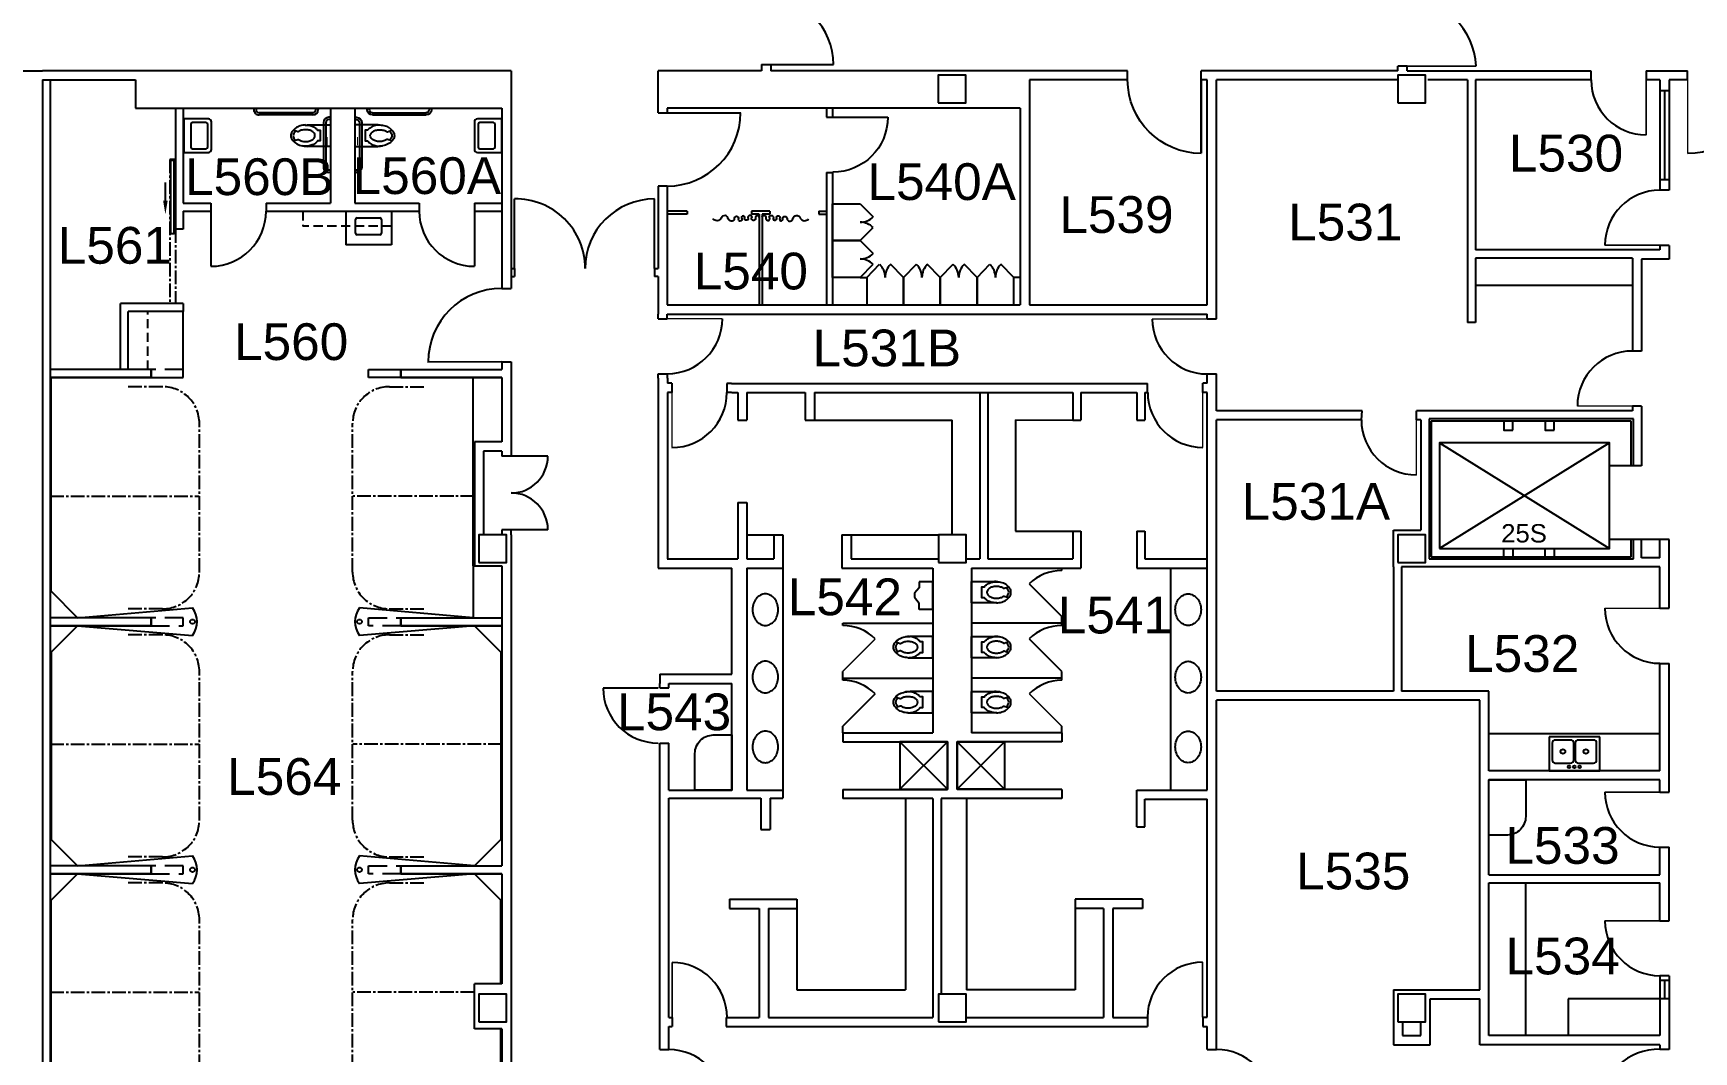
# Model space of a CAD drawing. Header units: inches. Extents: x -3235 to 3296, y 72 to 2924.
# Drawn here: x 1180 to 2265, y 1033 to 1698 of the extents above; entities that cross this region are included whole.
import ezdxf
from ezdxf.enums import TextEntityAlignment as Align

# ---------------------------------------------------------------- set-up
doc = ezdxf.new("R2010")
doc.units = ezdxf.units.IN
doc.header["$LTSCALE"] = 48
doc.header["$MEASUREMENT"] = 0
for name, pattern in [('CENTER8', [0.28125, 0.1875, -0.03125, 0.03125, -0.03125]), ('HIDDEN', [0.375, 0.25, -0.125]), ('HIDDEN2', [0.1875, 0.125, -0.0625])]:
    doc.linetypes.add(name, pattern=pattern)
doc.layers.get('0').update_dxf_attribs({"linetype": 'CONTINUOUS'})
for name, color, linetype in [('A-ANNO-ROOM', 4, 'CONTINUOUS'), ('A-ANNO-TEXT', 4, 'CONTINUOUS'), ('A-COLS', 5, 'CONTINUOUS'), ('A-DOOR', 2, 'CONTINUOUS'), ('A-FLOR-CASE', 3, 'CONTINUOUS'), ('A-FLOR-CASE-UPPR', 3, 'HIDDEN2'), ('A-FLOR-EVTR', 1, 'CONTINUOUS'), ('A-FLOR-PFIX', 2, 'CONTINUOUS'), ('A-GLAZ', 2, 'CONTINUOUS'), ('A-GLAZ-SILL', 1, 'CONTINUOUS'), ('A-WALL-FULL', 6, 'CONTINUOUS'), ('A-WALL-HDDN', 1, 'HIDDEN'), ('A-WALL-PRHT', 4, 'CONTINUOUS'), ('X-CLNG-TRAK', 5, 'CENTER8')]:
    doc.layers.add(name, color=color, linetype=linetype)
doc.styles.add('ARIAL', font='arial.ttf')

# ---------------------------------------------------------------- blocks, each defined once
blk = doc.blocks.new('LAVM1')
blk.add_lwpolyline([(12, -10.3, 0.118418), (15.1, -9.5, 0.104636), (17.9, -7.3, 0.089656), (19.7, -4, 0.081336), (20.4, 0, 0.081336), (19.7, 4.1, 0.089656), (17.9, 7.3, 0.104636), (15.1, 9.6, 0.118418), (12, 10.4, 0.118418), (8.9, 9.6, 0.104636), (6.1, 7.3, 0.089656), (4.3, 4.1, 0.081336), (3.6, 0, 0.081336), (4.3, -4, 0.089656), (6.1, -7.3, 0.104636), (8.9, -9.5, 0.118418)], format="xyb", close=True)
blk = doc.blocks.new('P2477016')
for p, q in [((-2.504894, -21.068753), (-2.504894, -21.068753)), ((-3.603083, -23.831759), (-3.603083, -23.831759))]:
    blk.add_line(p, q)
for points in [[(-6.93083, -16.399601, -0.022673), (-7, -14.875), (-7, 0), (-3.020761, 0), (0, 0), (3.020761, 0), (7, 0), (7, -14.875)], [(-6.937926, -16.211212, -0.074934), (-6.387938, -12.562014, -0.085426), (-4.920528, -9.670474, -0.066386), (-3.550098, -8.264603), (-3.550098, -6.711212), (3.449902, -6.711212), (3.449902, -8.264603, -0.066386), (4.820333, -9.670474, -0.085426), (6.287743, -12.562014, -0.111314), (6.709134, -17.991061)], [(3.991504, -23.722377, -0.562484), (3.158962, -23.529526), (2.424162, -21.300368, -0.238976), (2.492058, -20.853364, 0.08035), (3.421006, -18.976205, 0.074934), (3.837731, -16.211212, 0.074934), (3.421006, -13.446218, 0.085426), (2.414145, -11.462194, 0.066386), (1.597345, -10.624271, 0.330534), (-1.69754, -10.624271, 0.066386), (-2.51434, -11.462194, 0.085426), (-3.521201, -13.446218, 0.074934), (-3.937926, -16.211212, 0.074934), (-3.521201, -18.976205, 0.08035), (-2.592253, -20.853364, -0.238976), (-2.524357, -21.300368), (-3.250575, -23.503493, -0.549653), (-4.069149, -23.710095)], [(0, -25.75, 0.143932), (2.498761, -25.015482, 0.107177), (4.949747, -22.564786, 0.077997), (6.431696, -19.212481, 0.065232), (7, -14.875)], [(-4.023967, -23.748064, 0.06085), (-2.498761, -25.015482, 0.143932), (0, -25.75)], [(-2.976493, -22.67201, 0.063273), (-1.687041, -23.754089, 0.143932), (0, -24.25)], [(0, -24.25, 0.143932), (1.687041, -23.754089, 0.059203), (2.902316, -22.750942)]]:
    blk.add_lwpolyline(points, format="xyb")
for centre, radius, start, end in [((5.443363, -16.211212), 12.38129, 180, 197.141641), ((2.746106, -17.043143), 9.558648, 197.141641, 216.672481), ((1.035634, -18.316811), 7.426057, 216.672481, 226.574161)]:
    blk.add_arc(centre, radius, start, end)
blk = doc.blocks.new('URINAL1')
for p, q in [((0, 9), (9, 9)), ((0, 9), (0, -9)), ((9, 9), (9, 5)), ((12, 1), (9, 5)), ((12, -1.5), (12, 1)), ((0, -9), (9, -9)), ((9, -5), (12, -1.5)), ((9, -9), (9, -5))]:
    blk.add_line(p, q)
blk = doc.blocks.new('RECTANG')
for p, q in [((1, 1), (0, 1)), ((0, 1), (0, 0)), ((1, 0), (1, 1)), ((0, 0), (1, 0))]:
    blk.add_line(p, q)
blk = doc.blocks.new('SINKDBL1')
for p, q in [((5, 12.5), (5, 2.5)), ((18, 14.5), (7, 14.5)), ((20, 2.5), (20, 12.5)), ((7, 0.5), (18, 0.5)), ((5, -2.5), (5, -12.5)), ((18, -0.5), (7, -0.5)), ((20, -12.5), (20, -2.5)), ((7, -14.5), (18, -14.5))]:
    blk.add_line(p, q)
for centre, radius in [((2.5, 3.5), 0.791), ((2.5, 0), 0.791), ((12.5, 7.5), 1.5), ((2.5, -3.5), 0.791), ((12.5, -7.5), 1.5)]:
    blk.add_circle(centre, radius)
for centre, start, end in [((7, 12.5), 90, 180), ((18, 12.5), 0, 90), ((7, 2.5), 180, 270), ((18, 2.5), 270, 0), ((7, -2.5), 90, 180), ((18, -2.5), 0, 90), ((7, -12.5), 180, 270), ((18, -12.5), 270, 0)]:
    blk.add_arc(centre, 2, start, end)
at = {"xscale": 22, "yscale": 33, "zscale": 22}
blk.add_blockref('RECTANG', (0, -16.5), dxfattribs=at)
blk = doc.blocks.new('TOILTHC1')
at = {"layer": 'A-FLOR-PFIX'}
for p, q in [((6, 0), (6, -1)), ((7.5, 0), (7.5, -1)), ((40.5, 0), (40.5, -1)), ((42, 0), (42, -1)), ((0, -8), (1, -8)), ((0, -9.5), (1, -9.5)), ((9.5, -3), (38.5, -3)), ((9.5, -4.5), (38.5, -4.5)), ((3, -11.5), (3, -46.5)), ((4.5, -11.5), (4.5, -46.5)), ((15.5, -21.1), (15.5, -21.1)), ((14.4, -23.8), (14.4, -23.8)), ((0, -48.5), (1, -48.5)), ((0, -50), (1, -50))]:
    blk.add_line(p, q, dxfattribs=at)
for points in [[(11.1, -16.4, -0.022673), (11, -14.9), (11, 0), (15, 0), (18, 0), (21, 0), (25, 0), (25, -14.9)], [(11.1, -16.2, -0.074934), (11.6, -12.6, -0.085426), (13.1, -9.7, -0.066386), (14.4, -8.3), (14.4, -6.7), (21.4, -6.7), (21.4, -8.3, -0.066386), (22.8, -9.7, -0.085426), (24.3, -12.6, -0.111314), (24.7, -18)], [(22, -23.7, -0.562484), (21.2, -23.5), (20.4, -21.3, -0.238976), (20.5, -20.9, 0.08035), (21.4, -19, 0.074934), (21.8, -16.2, 0.074934), (21.4, -13.4, 0.085426), (20.4, -11.5, 0.066386), (19.6, -10.6, 0.330534), (16.3, -10.6, 0.066386), (15.5, -11.5, 0.085426), (14.5, -13.4, 0.074934), (14.1, -16.2, 0.074934), (14.5, -19, 0.08035), (15.4, -20.9, -0.238976), (15.5, -21.3), (14.7, -23.5, -0.549653), (13.9, -23.7)], [(18, -25.8, 0.143932), (20.5, -25, 0.107177), (22.9, -22.6, 0.077997), (24.4, -19.2, 0.065232), (25, -14.9)], [(14, -23.7, 0.06085), (15.5, -25, 0.143932), (18, -25.8)], [(15, -22.7, 0.063273), (16.3, -23.8, 0.143932), (18, -24.2)], [(18, -24.2, 0.143932), (19.7, -23.8, 0.059203), (20.9, -22.8)]]:
    blk.add_lwpolyline(points, format="xyb", dxfattribs=at)
at = {"layer": 'A-FLOR-PFIX', "const_width": 0.5}
blk.add_lwpolyline([(18.8, -1.7), (24.4, -1.7)], dxfattribs=at)
at = {"layer": 'A-FLOR-PFIX'}
for centre, radius, start, end in [((1, -11.5), 3.5, 0, 90), ((1, -11.5), 2, 360, 90), ((9.5, -1), 3.5, 180, 270), ((9.5, -1), 2, 180, 270), ((38.5, -1), 3.5, 270, 0), ((38.5, -1), 2, 270, 0), ((23.4, -16.2), 12.4, 180, 197.1416), ((20.7, -17), 9.56, 197.1416, 216.6725), ((19, -18.3), 7.43, 216.6725, 226.5742), ((1, -46.5), 3.5, 270, 0), ((1, -46.5), 2, 270, 360)]:
    blk.add_arc(centre, radius, start, end, dxfattribs=at)
blk = doc.blocks.new('W-LAV2')
for p, q in [((17, 11), (1, 11)), ((1, 11), (1, -11)), ((5.5, 7.5), (5.5, -7.5)), ((15.5, 8.5), (6.5, 8.5)), ((16.5, -7.5), (16.5, 7.5)), ((19, -9), (19, 9)), ((6.5, -8.5), (15.5, -8.5)), ((1, -11), (17, -11))]:
    blk.add_line(p, q)
for centre, radius, start, end in [((17, 9), 2, 0, 90), ((6.5, 7.5), 1, 90, 180), ((15.5, 7.5), 1, 0, 90), ((6.5, -7.5), 1, 180, 270), ((15.5, -7.5), 1, 270, 0), ((17, -9), 2, 270, 0)]:
    blk.add_arc(centre, radius, start, end)
blk = doc.blocks.new('DR')
at = {"layer": 'A-DOOR'}
blk.add_line((0, 0), (0, 36), dxfattribs=at)
blk.add_arc((0, 0.1), 35.9, 90, 180, dxfattribs=at)
blk = doc.blocks.new('DOOR-N')
at = {"const_width": 0.0278}
blk.add_lwpolyline([(1, 0), (1, 1)], dxfattribs=at)
blk.add_arc((1, 0), 1, 90, 180)

msp = doc.modelspace()

# ---------------------------------------------------------------- linework, layer by layer
at = {"layer": 'A-COLS'}
for points in [[(1771.4, 1652.5), (1789.4, 1652.5), (1789.4, 1670.5), (1771.4, 1670.5), (1771.4, 1652.5)], [(2071.5, 1652.5), (2089.5, 1652.5), (2089.5, 1670.5), (2071.5, 1670.5), (2071.5, 1652.5)], [(1471.5, 1352.5), (1489.5, 1352.5), (1489.5, 1370.5), (1471.5, 1370.5), (1471.5, 1352.5)], [(1771.5, 1352.5), (1789.5, 1352.5), (1789.5, 1370.5), (1771.5, 1370.5), (1771.5, 1352.5)], [(2071.5, 1352.5), (2089.5, 1352.5), (2089.5, 1370.5), (2071.5, 1370.5), (2071.5, 1352.5)], [(1471.5, 1052.5), (1489.5, 1052.5), (1489.5, 1070.5), (1471.5, 1070.5), (1471.5, 1052.5)], [(1771.5, 1052.5), (1789.5, 1052.5), (1789.5, 1070.5), (1771.5, 1070.5), (1771.5, 1052.5)], [(2071.5, 1052.5), (2089.5, 1052.5), (2089.5, 1070.5), (2071.5, 1070.5), (2071.5, 1052.5)]]:
    msp.add_lwpolyline(points, dxfattribs=at)
at = {"layer": 'A-DOOR'}
for p, q in [((1594.4, 1646.1), (1642.4, 1646.1)), ((1494.8, 1544.4), (1494.8, 1589.8)), ((1586.2, 1544.4), (1586.2, 1589.8)), ((1296.5, 1581.8), (1296.5, 1545.8)), ((1468.5, 1581.8), (1468.5, 1545.8)), ((1486.4, 1483.4), (1438, 1483.3)), ((1516.5, 1421.8), (1492.5, 1421.8)), ((1516.5, 1373.8), (1492.5, 1373.8)), ((1588.5, 1270.4), (1552.5, 1270.4))]:
    msp.add_line(p, q, dxfattribs=at)
at = {"layer": 'A-DOOR', "const_width": 1}
for points in [[(2077.5, 1676.5), (2122.5, 1676.5)], [(2233.5, 1667.5), (2233.5, 1631.5)], [(2260.6, 1667.5), (2260.6, 1619.5)], [(2242.5, 1559.6), (2206.5, 1559.6)], [(1594.4, 1511.6), (1630.4, 1511.6)], [(1947, 1511.4), (1911, 1511.4)], [(1597.5, 1463.5), (1597.5, 1427.5)], [(1944, 1463.5), (1944, 1427.5)], [(2224.5, 1454.6), (2188.5, 1454.6)], [(2083.5, 1445.5), (2083.5, 1409.5)], [(1852, 1317.2), (1830.8, 1338.4)], [(2242.5, 1322.5), (2206.5, 1322.5)], [(1709, 1281.3), (1730.2, 1302.5)], [(1852, 1281.3), (1830.8, 1302.5)], [(1709, 1245.5), (1730.2, 1266.7)], [(1852, 1245.5), (1830.8, 1266.7)], [(2242.5, 1202.5), (2206.5, 1202.5)], [(2242.5, 1118.5), (2206.5, 1118.5)], [(1597.6, 1055.4), (1597.6, 1091.4)], [(1943.9, 1055.5), (1943.9, 1091.5)]]:
    msp.add_lwpolyline(points, dxfattribs=at)
at = {"layer": 'A-DOOR'}
msp.add_lwpolyline([(1270.3, 1615.1), (1272.3, 1615.1), (1272.3, 1567.1), (1270.3, 1567.1)], close=True, dxfattribs=at)
msp.add_polyline3d([(1266.8, 1588.7, 0), (1266.8, 1600.5, 0)], dxfattribs=at)
for centre, radius, start, end in [((2074.9, 1673.9), 47.7, 3.1369, 86.8631), ((2233.5, 1667.5), 35.9, 180, 270), ((2260.6, 1667.5), 47.9, 270, 0), ((1594.4, 1646.1), 47.9, 270, 0), ((2242.5, 1559.6), 35.9, 90, 180), ((1495.5, 1544.4), 45.4, 0, 90.8995), ((1586.2, 1544.4), 45.4, 90, 180), ((1296.5, 1581.8), 36, 270, 360), ((1468.5, 1581.8), 36, 180, 270), ((1486.4, 1483.4), 48, 90.0471, 180.0471), ((1594.5, 1511.6), 35.9, 270, 0), ((1947, 1511.4), 35.9, 180, 270), ((2224.5, 1454.6), 35.9, 90, 180), ((1597.5, 1463.4), 35.9, 270, 0), ((1944, 1463.5), 35.9, 180, 270), ((2083.5, 1445.5), 35.9, 180, 270), ((1492.5, 1421.8), 24, 270, 0), ((1492.5, 1373.8), 24, 0, 90), ((1852, 1317.2), 30, 90, 135), ((2242.5, 1322.5), 35.9, 180, 270), ((1709, 1281.3), 30, 45, 90), ((1852, 1281.3), 30, 90, 135), ((1588.5, 1270.4), 35.9, 180, 270), ((1709, 1245.5), 30, 45, 90), ((1852, 1245.5), 30, 90, 135), ((2242.5, 1202.5), 35.9, 180, 270), ((2242.5, 1118.5), 35.9, 180, 270), ((1597.6, 1055.4), 35.9, 0, 90), ((1943.9, 1055.5), 35.9, 90, 180), ((1595.5, 998.5), 35.9, 0, 90), ((1953, 998.6), 35.9, 0, 90), ((2242, 995.3), 39.3, 89.2325, 175.0888)]:
    msp.add_arc(centre, radius, start, end, dxfattribs=at)
at = {"layer": 'A-DOOR', "extrusion": (0, 0, -1)}
msp.add_solid([(-1268.3, 1588.7), (-1266.8, 1579.7), (-1265.3, 1588.7)], dxfattribs=at)
at = {"layer": 'A-FLOR-CASE'}
for p, q in [((1720.4, 1586.6), (1728.9, 1578.1)), ((1384.5, 1581.8), (1384.5, 1559.8)), ((1390.9, 1567.4), (1390.9, 1576.4)), ((1391.9, 1577.4), (1406.9, 1577.4)), ((1407.9, 1576.4), (1407.9, 1567.4)), ((1414.5, 1581.8), (1414.5, 1559.8)), ((1406.9, 1566.4), (1391.9, 1566.4)), ((1720.4, 1562.6), (1728.9, 1571.1)), ((1720.4, 1562.6), (1728.9, 1554.1)), ((1414.5, 1559.8), (1384.5, 1559.8)), ((1720.4, 1538.6), (1728.9, 1547.1)), ((1724.7, 1538.6), (1733.1, 1547.1)), ((1748.7, 1538.6), (1740.2, 1547.1)), ((1748.7, 1538.6), (1757.1, 1547.1)), ((1772.7, 1538.6), (1764.2, 1547.1)), ((1772.7, 1538.6), (1781.1, 1547.1)), ((1796.7, 1538.6), (1788.2, 1547.1)), ((1796.7, 1538.6), (1805.1, 1547.1)), ((1820.7, 1538.6), (1812.2, 1547.1)), ((1720.4, 1538.6), (1724.7, 1538.6)), ((1824.9, 1538.6), (1820.7, 1538.6)), ((2224.5, 1533.2), (2122.1, 1533.2)), ((1278.5, 1473.1), (1278.5, 1516.4)), ((1192.2, 1333.6), (1192.2, 1473.1)), ((1257.5, 1473.1), (1278.5, 1473.1)), ((1467.8, 1431.1), (1467.8, 1473.1)), ((1684.5, 1445.4), (1780.5, 1445.4)), ((1780.5, 1370.5), (1780.5, 1445.4)), ((1821.8, 1445.5), (1821.8, 1372.8)), ((1821.8, 1445.5), (1859.2, 1445.4)), ((1467.8, 1350.3), (1467.8, 1431.1)), ((1646.5, 1370.5), (1664, 1370.5)), ((1714.5, 1370.5), (1771.5, 1370.5)), ((1821.8, 1372.8), (1859.2, 1372.8)), ((1467.8, 1350.3), (1467.8, 1316.4)), ((1670, 1348.8), (1670, 1203.8)), ((1923, 1348.8), (1923, 1203.8)), ((1209.5, 1316.4), (1192.2, 1333.6)), ((1209.5, 1316.4), (1284.5, 1322.8)), ((1467.8, 1316.4), (1393.5, 1322.8)), ((1209.5, 1311.1), (1192.2, 1293.9)), ((1209.5, 1311.1), (1284.5, 1304.8)), ((1468.5, 1311.1), (1393.5, 1304.8)), ((1468.5, 1311.1), (1485.8, 1293.9)), ((1192.2, 1293.9), (1192.2, 1171.6)), ((1485.8, 1293.9), (1485.8, 1171.6)), ((2242.5, 1240.5), (2130.9, 1240.5)), ((1749.9, 1198.3), (1749.9, 1073.4)), ((1789.9, 1198.4), (1789.9, 1073.5)), ((1209.5, 1154.4), (1192.2, 1171.6)), ((1468.5, 1154.4), (1485.8, 1171.6)), ((1209.5, 1154.4), (1284.5, 1160.8)), ((1468.5, 1154.4), (1393.5, 1160.8)), ((1209.5, 1149.1), (1192.2, 1131.9)), ((1209.5, 1149.1), (1284.5, 1142.8)), ((1468.5, 1149.1), (1393.5, 1142.8)), ((1468.5, 1149.1), (1485.8, 1131.9)), ((2154.9, 1043.5), (2154.9, 1143.2)), ((1192.2, 1009.6), (1192.2, 1131.9)), ((1485.8, 1077.3), (1485.8, 1131.9)), ((1679.1, 1126.5), (1679.1, 1073.4)), ((1860.7, 1126.6), (1860.7, 1073.5)), ((1679.1, 1073.4), (1749.9, 1073.4)), ((1860.7, 1073.5), (1789.9, 1073.5)), ((2242.5, 1067.5), (2182.5, 1067.5)), ((2182.5, 1067.5), (2182.5, 1043.5)), ((1485.8, 1009.6), (1485.8, 1048))]:
    msp.add_line(p, q, dxfattribs=at)
for points in [[(1720.4, 1562.6), (1702.4, 1562.6), (1702.4, 1586.6), (1720.4, 1586.6)], [(1720.4, 1538.6), (1702.4, 1538.6), (1702.4, 1562.6), (1720.4, 1562.6)], [(1724.7, 1538.6), (1724.7, 1520.6), (1748.7, 1520.6), (1748.7, 1538.6)], [(1748.7, 1538.6), (1748.7, 1520.6), (1772.7, 1520.6), (1772.7, 1538.6)], [(1772.7, 1538.6), (1772.7, 1520.6), (1796.7, 1520.6), (1796.7, 1538.6)], [(1796.7, 1538.6), (1796.7, 1520.6), (1820.7, 1520.6), (1820.7, 1538.6)]]:
    msp.add_lwpolyline(points, dxfattribs=at)
for centre, radius, start, end in [((1391.9, 1576.4), 1, 90, 180), ((1406.9, 1576.4), 1, 0, 90), ((1720.4, 1586.6), 12, 270, 315), ((1720.4, 1562.6), 12, 45, 90), ((1391.9, 1567.4), 1, 180, 270), ((1406.9, 1567.4), 1, 270, 0), ((1720.4, 1562.6), 12, 270, 315), ((1720.4, 1538.6), 12, 45, 90), ((1724.7, 1538.6), 12, 0, 45), ((1748.7, 1538.6), 12, 135, 180), ((1748.7, 1538.6), 12, 0, 45), ((1772.7, 1538.6), 12, 135, 180), ((1772.7, 1538.6), 12, 0, 45), ((1796.7, 1538.6), 12, 135, 180), ((1796.7, 1538.6), 12, 0, 45), ((1820.7, 1538.6), 12, 135, 180), ((1272.5, 1313.8), 15, 323.0511, 36.9489), ((1405.5, 1313.8), 15, 143.0511, 216.9489), ((1272.5, 1151.8), 15, 323.0511, 36.9489), ((1405.5, 1151.8), 15, 143.0511, 216.9489)]:
    msp.add_arc(centre, radius, start, end, dxfattribs=at)
at = {"layer": 'A-FLOR-CASE-UPPR'}
for p, q in [((1356.5, 1581.8), (1356.5, 1572.1)), ((1414.5, 1572.1), (1356.5, 1572.1)), ((1414.5, 1581.8), (1414.5, 1572.1)), ((1255.4, 1478.4), (1255.4, 1516.4))]:
    msp.add_line(p, q, dxfattribs=at)
at = {"layer": 'A-FLOR-EVTR'}
for p, q in [((2209.5, 1430.5), (2098.5, 1361.5)), ((2098.5, 1430.5), (2209.5, 1361.5))]:
    msp.add_line(p, q, dxfattribs=at)
msp.add_lwpolyline([(2098.5, 1361.5), (2209.5, 1361.5), (2209.5, 1430.5), (2098.5, 1430.5)], close=True, dxfattribs=at)
at = {"layer": 'A-FLOR-PFIX'}
for p, q in [((1777.3, 1204.4), (1746.3, 1235.4)), ((1777.3, 1235.4), (1746.3, 1204.4)), ((1783.7, 1204.4), (1814.7, 1235.4)), ((1783.7, 1235.4), (1814.7, 1204.4))]:
    msp.add_line(p, q, dxfattribs=at)
for points in [[(1624.5, 1239.8), (1636.5, 1239.8), (1636.5, 1203.8), (1612.5, 1203.8), (1612.5, 1227.8, -0.414214)], [(2142.9, 1174.5), (2130.9, 1174.5), (2130.9, 1210.5), (2154.9, 1210.5), (2154.9, 1186.5, -0.414214)]]:
    msp.add_lwpolyline(points, format="xyb", close=True, dxfattribs=at)
for points in [[(1746.3, 1204.4), (1777.3, 1204.4), (1777.3, 1235.4), (1746.3, 1235.4)], [(1814.7, 1204.4), (1783.7, 1204.4), (1783.7, 1235.4), (1814.7, 1235.4)]]:
    msp.add_lwpolyline(points, close=True, dxfattribs=at)
at = {"layer": 'A-GLAZ'}
for p, q in [((2245.5, 1660.5), (2245.5, 1602.5)), ((2245.5, 1079.5), (2245.5, 1067.5))]:
    msp.add_line(p, q, dxfattribs=at)
at = {"layer": 'A-GLAZ-SILL'}
for p, q in [((2242.5, 1660.5), (2242.5, 1602.5)), ((2248.5, 1660.5), (2248.5, 1602.5)), ((2242.5, 1079.5), (2242.5, 1067.5)), ((2248.5, 1079.5), (2248.5, 1067.5))]:
    msp.add_line(p, q, dxfattribs=at)
at = {"layer": 'A-WALL-FULL'}
for p, q in [((874.5, 1673.5), (1186.5, 1673.5)), ((1492.5, 1673.5), (1186.5, 1673.5)), ((1492.5, 1673.5), (1492.5, 1531.4)), ((1588.4, 1646.1), (1588.4, 1673.5)), ((1656, 1673.5), (1588.4, 1673.5)), ((1656, 1677.5), (1656, 1673.5)), ((1656, 1677.5), (1662, 1677.5)), ((1662, 1677.5), (1662, 1673.5)), ((1895, 1673.5), (1662, 1673.5)), ((1895, 1667.5), (1895, 1673.5)), ((2071.5, 1673.5), (1943, 1673.5)), ((1943, 1667.5), (1943, 1673.5)), ((2077.5, 1676.5), (2071.5, 1676.5)), ((2071.5, 1673.5), (2071.5, 1676.5)), ((2077.5, 1673.5), (2077.5, 1676.5)), ((2077.5, 1673.5), (2197.5, 1673.5)), ((2197.5, 1673.5), (2197.5, 1667.5)), ((2233.5, 1673.5), (2233.5, 1667.5)), ((2233.5, 1673.5), (2260.6, 1673.5)), ((2260.6, 1667.5), (2260.6, 1673.5)), ((1186.5, 1667.5), (1186.5, 998.5)), ((1186.5, 1667.5), (1247.2, 1667.5)), ((1191.5, 1667.5), (1191.5, 1077.6)), ((1247.2, 1667.5), (1247.2, 1649.1)), ((1830.9, 1667.5), (1830.9, 1520.6)), ((1895, 1667.5), (1830.9, 1667.5)), ((1947, 1667.5), (1943, 1667.5)), ((1947, 1520.6), (1947, 1667.5)), ((1953, 1511.5), (1953, 1667.5)), ((2071.5, 1667.5), (1953, 1667.5)), ((2116.9, 1667.5), (2091, 1667.5)), ((2116.9, 1667.5), (2116.9, 1509.2)), ((2122.1, 1667.5), (2122.1, 1556.5)), ((2197.6, 1667.5), (2122.1, 1667.5)), ((2242.5, 1667.5), (2233.5, 1667.5)), ((2242.5, 1667.5), (2242.5, 1660.5)), ((2242.5, 1660.5), (2248.5, 1660.5)), ((2248.5, 1667.5), (2248.5, 1660.5)), ((2260.6, 1667.5), (2248.5, 1667.5)), ((1247.2, 1649.1), (1486.5, 1649.1)), ((1273.3, 1649.1), (1273.3, 1570.1)), ((1278.5, 1649.1), (1278.5, 1587.1)), ((1374.5, 1649.1), (1374.5, 1587.1)), ((1390.5, 1649.1), (1390.5, 1587.1)), ((1486.5, 1649.1), (1486.5, 1531.4)), ((1824.9, 1649.1), (1594.4, 1649.1)), ((1594.4, 1649.1), (1594.4, 1646.1)), ((1698.4, 1649.1), (1698.4, 1643.1)), ((1702.4, 1649.1), (1702.4, 1643.1)), ((1824.9, 1649.1), (1824.9, 1520.6)), ((1588.4, 1646.1), (1594.4, 1646.1)), ((1698.4, 1643.1), (1702.4, 1643.1)), ((1698.4, 1607.1), (1698.4, 1520.6)), ((1698.4, 1607.1), (1702.4, 1607.1)), ((1702.4, 1607.1), (1702.4, 1520.6)), ((1588.4, 1598.2), (1588.4, 1544.4)), ((1594.4, 1598.2), (1588.4, 1598.2)), ((1594.4, 1598.2), (1594.4, 1520.6)), ((2242.5, 1602.5), (2248.5, 1602.5)), ((2242.5, 1602.5), (2242.5, 1595.5)), ((2248.5, 1595.5), (2242.5, 1595.5)), ((2248.5, 1602.5), (2248.5, 1595.5)), ((1278.5, 1587.1), (1296.5, 1587.1)), ((1296.5, 1587.1), (1296.5, 1581.8)), ((1332.5, 1587.1), (1332.5, 1581.8)), ((1332.5, 1587.1), (1374.5, 1587.1)), ((1390.5, 1587.1), (1432.5, 1587.1)), ((1432.5, 1587.1), (1432.5, 1581.8)), ((1468.5, 1587.1), (1468.5, 1581.8)), ((1468.5, 1587.1), (1486.5, 1587.1)), ((1278.5, 1581.8), (1296.5, 1581.8)), ((1278.5, 1581.8), (1278.5, 1570.1)), ((1332.5, 1581.8), (1432.5, 1581.8)), ((1468.5, 1581.8), (1486.5, 1581.8)), ((1278.5, 1570.1), (1273.3, 1570.1)), ((2242.5, 1556.5), (2122.1, 1556.5)), ((2224.5, 1551.2), (2122.1, 1551.2)), ((2122.1, 1551.2), (2122.1, 1509.2)), ((2224.5, 1551.2), (2224.5, 1490.5)), ((2248.5, 1550.5), (2230.5, 1550.5)), ((2230.5, 1550.5), (2230.5, 1490.5)), ((2242.5, 1559.5), (2242.5, 1556.5)), ((2248.5, 1559.5), (2242.5, 1559.5)), ((2248.5, 1559.5), (2248.5, 1550.5)), ((1492.5, 1544.4), (1494.8, 1544.4)), ((1494.8, 1544.4), (1494.8, 1539.2)), ((1586.2, 1544.4), (1588.5, 1544.4)), ((1586.2, 1544.4), (1586.2, 1539.2)), ((1486.5, 1531.4), (1492.5, 1531.4)), ((1492.5, 1539.2), (1494.8, 1539.2)), ((1588.4, 1539.2), (1586.2, 1539.2)), ((1588.4, 1539.2), (1588.4, 1514.6)), ((1237.4, 1478.4), (1237.4, 1521.6)), ((1278.5, 1521.6), (1237.4, 1521.6)), ((1278.5, 1521.6), (1278.5, 1516.4)), ((1594.4, 1520.6), (1824.9, 1520.6)), ((1830.9, 1520.6), (1947, 1520.6)), ((1242.4, 1478.4), (1242.4, 1516.4)), ((1278.5, 1516.4), (1242.4, 1516.4)), ((1588.4, 1511.6), (1588.4, 1514.6)), ((1588.4, 1511.6), (1594.4, 1511.6)), ((1594.4, 1514.6), (1947, 1514.6)), ((1594.4, 1511.6), (1594.4, 1514.6)), ((1947, 1511.5), (1947, 1514.6)), ((1947, 1511.5), (1953, 1511.5)), ((2122.1, 1509.2), (2116.9, 1509.2)), ((2230.5, 1490.5), (2224.5, 1490.5)), ((1257.5, 1478.4), (1191.5, 1478.4)), ((1257.5, 1478.4), (1257.5, 1473.1)), ((1420.5, 1478.4), (1486.5, 1478.4)), ((1420.5, 1478.4), (1420.5, 1473.1)), ((1486.5, 1483.4), (1486.5, 1478.4)), ((1486.5, 1483.4), (1492.5, 1483.4)), ((1492.5, 1483.4), (1492.5, 1421.8)), ((1588.5, 1475.7), (1594.5, 1475.7)), ((1588.5, 1472.7), (1588.5, 1475.7)), ((1594.5, 1472.7), (1594.5, 1475.7)), ((1947, 1469.5), (1947, 1475.5)), ((1947, 1475.5), (1953, 1475.5)), ((1953, 1469.5), (1953, 1475.5)), ((1191.5, 1473.1), (1257.5, 1473.1)), ((1257.5, 1473.1), (1191.5, 1473.1)), ((1420.5, 1473.1), (1486.5, 1473.1)), ((1486.5, 1473.1), (1420.5, 1473.1)), ((1486.5, 1473.1), (1486.5, 1431.1)), ((1588.5, 1472.7), (1588.5, 1361.5)), ((1594.5, 1472.7), (1594.5, 1469.5)), ((1597.5, 1469.5), (1594.5, 1469.5)), ((1597.5, 1469.5), (1597.5, 1463.5)), ((1636.4, 1469.4), (1633.4, 1469.4)), ((1633.4, 1469.4), (1633.4, 1463.4)), ((1636.4, 1469.4), (1908, 1469.4)), ((1908, 1463.4), (1908, 1469.4)), ((1947, 1469.5), (1944, 1469.5)), ((1944, 1463.5), (1944, 1469.5)), ((1953, 1451.5), (1953, 1469.5)), ((1597.5, 1463.5), (1594.5, 1463.5)), ((1594.5, 1463.5), (1594.5, 1361.5)), ((1636.4, 1463.4), (1633.4, 1463.4)), ((1636.6, 1463.4), (1640.5, 1463.4)), ((1640.5, 1463.4), (1640.5, 1445.4)), ((1646.5, 1463.5), (1646.5, 1445.4)), ((1646.5, 1463.4), (1684.5, 1463.4)), ((1684.5, 1463.4), (1684.5, 1445.4)), ((1690.5, 1463.5), (1859.2, 1463.4)), ((1690.5, 1463.5), (1690.5, 1445.4)), ((1798.5, 1463.4), (1798.5, 1354.8)), ((1803.8, 1463.4), (1803.8, 1354.8)), ((1859.2, 1463.4), (1859.2, 1445.4)), ((1864.4, 1463.4), (1864.4, 1445.4)), ((1864.4, 1463.4), (1901, 1463.4)), ((1901, 1463.4), (1901, 1445.4)), ((1906.2, 1463.4), (1906.2, 1445.4)), ((1906.2, 1463.4), (1908.1, 1463.4)), ((1947, 1463.5), (1944, 1463.5)), ((1947, 1451.5), (1947, 1463.5)), ((2224.5, 1454.5), (2224.5, 1451.5)), ((2230.5, 1454.5), (2224.5, 1454.5)), ((2230.5, 1454.5), (2230.5, 1445.5)), ((1640.5, 1445.4), (1646.5, 1445.4)), ((1859.2, 1445.4), (1864.4, 1445.4)), ((1901, 1445.4), (1906.2, 1445.4)), ((1947, 1203.8), (1947, 1451.5)), ((2048.1, 1451.5), (1953, 1451.5)), ((2047.6, 1445.5), (1953, 1445.5)), ((1953, 1268.5), (1953, 1445.5)), ((2047.6, 1445.5), (2048.1, 1451.5)), ((2086.5, 1451.5), (2083.5, 1451.5)), ((2083.5, 1445.5), (2083.5, 1451.5)), ((2086.5, 1445.5), (2083.5, 1445.5)), ((2224.5, 1451.5), (2086.5, 1451.5)), ((2086.5, 1445.5), (2086.5, 1373.5)), ((2225.2, 1446.2), (2091.8, 1446.2)), ((2091.8, 1446.2), (2091.8, 1354.8)), ((2223.8, 1444.8), (2093.2, 1444.8)), ((2093.2, 1444.8), (2093.2, 1356.2)), ((2223.8, 1415.5), (2223.8, 1444.8)), ((2225.2, 1415.5), (2225.2, 1446.2)), ((2230.5, 1445.5), (2230.5, 1415.5)), ((1468.5, 1431.1), (1468.5, 1378.8)), ((1486.5, 1431.1), (1468.5, 1431.1)), ((1474.5, 1425.1), (1474.5, 1370.5)), ((1486.5, 1425.1), (1474.5, 1425.1)), ((1486.5, 1425.1), (1486.5, 1421.8)), ((1492.5, 1421.8), (1486.5, 1421.8)), ((2230.5, 1415.5), (2209.5, 1415.5)), ((1640.5, 1391.5), (1646.5, 1391.5)), ((1640.5, 1391.5), (1640.5, 1354.8)), ((1646.5, 1391.5), (1646.5, 1354.8)), ((1468.5, 1378.8), (1468.5, 1350.3)), ((1486.5, 1370.5), (1474.5, 1370.5)), ((1492.5, 1373.8), (1486.5, 1373.8)), ((1486.5, 1373.8), (1486.5, 1370.5)), ((1492.5, 1370.5), (1492.5, 1373.8)), ((1492.5, 1370.5), (1492.5, 802.8)), ((1664, 1370.5), (1664, 1354.8)), ((1664, 1370.5), (1670, 1370.5)), ((1670, 1370.5), (1670, 1348.8)), ((1708.5, 1370.5), (1708.5, 1348.8)), ((1708.5, 1370.5), (1714.5, 1370.5)), ((1714.5, 1370.5), (1714.5, 1354.8)), ((1859.2, 1372.8), (1859.2, 1354.8)), ((1859.2, 1372.8), (1864.4, 1372.8)), ((1864.4, 1372.8), (1864.4, 1348.8)), ((1901, 1372.8), (1906.2, 1372.8)), ((1901, 1372.8), (1901, 1348.8)), ((1906.2, 1372.8), (1906.2, 1354.8)), ((2068.5, 1349.5), (2068.5, 1373.5)), ((2068.5, 1373.5), (2086.5, 1373.5)), ((2248.5, 1367.5), (2209.5, 1367.5)), ((2223.8, 1356.2), (2223.8, 1367.5)), ((2225.2, 1354.8), (2225.2, 1367.5)), ((2230.5, 1355.5), (2230.5, 1367.5)), ((2242.5, 1355.5), (2242.5, 1367.5)), ((2248.5, 1322.5), (2248.5, 1367.5)), ((1588.5, 1361.5), (1588.5, 1348.8)), ((1594.5, 1361.5), (1594.5, 1354.8)), ((2093.2, 1356.2), (2223.8, 1356.2)), ((2242.5, 1355.5), (2230.5, 1355.5)), ((1468.5, 1350.3), (1486.5, 1350.3)), ((1486.5, 1350.3), (1486.5, 1154.4)), ((1492.5, 1352.5), (1492.5, 1349.5)), ((1588.4, 1348.8), (1636.5, 1348.8)), ((1594.4, 1354.8), (1640.5, 1354.8)), ((1636.5, 1304.5), (1636.5, 1348.8)), ((1646.4, 1354.8), (1664, 1354.8)), ((1646.5, 1348.8), (1670, 1348.8)), ((1646.5, 1348.8), (1646.5, 1203.8)), ((1708.4, 1348.8), (1714.4, 1348.8)), ((1714.4, 1354.8), (1771.4, 1354.8)), ((1714.4, 1348.8), (1767.9, 1348.8)), ((1767.9, 1348.8), (1767.9, 1241.3)), ((1789.5, 1354.8), (1798.5, 1354.8)), ((1793.1, 1348.8), (1864.4, 1348.8)), ((1793.1, 1348.8), (1793.1, 1241.3)), ((1803.8, 1354.8), (1859.2, 1354.8)), ((1852, 1347.2), (1852, 1348.7)), ((1901, 1348.8), (1947, 1348.8)), ((1906.2, 1354.8), (1947, 1354.8)), ((2068.5, 1349.5), (2068.5, 1268.5)), ((2242.5, 1349.5), (2073.8, 1349.5)), ((2073.8, 1349.5), (2073.8, 1268.5)), ((2091.8, 1354.8), (2225.2, 1354.8)), ((2242.5, 1322.5), (2242.5, 1349.5)), ((1257.5, 1316.4), (1191.5, 1316.4)), ((1257.5, 1316.4), (1257.5, 1311.1)), ((1420.5, 1316.4), (1486.5, 1316.4)), ((1420.5, 1316.4), (1420.5, 1311.1)), ((1709, 1312.9), (1767.9, 1312.9)), ((1709, 1311.3), (1709, 1312.9)), ((1852, 1312.9), (1793.1, 1312.9)), ((1852, 1312.9), (1852, 1317.2)), ((1852, 1311.3), (1852, 1312.9)), ((2242.5, 1322.5), (2248.5, 1322.5)), ((1191.5, 1311.1), (1257.5, 1311.1)), ((1257.5, 1311.1), (1191.5, 1311.1)), ((1420.5, 1311.1), (1486.5, 1311.1)), ((1486.5, 1311.1), (1420.5, 1311.1)), ((1636.5, 1279.5), (1636.5, 1304.5)), ((1589.5, 1279.5), (1636.5, 1279.5)), ((1589.5, 1279.5), (1589.5, 1273.5)), ((1709, 1277), (1709, 1281.3)), ((1852, 1277), (1852, 1281.3)), ((2242.5, 1286.5), (2248.5, 1286.5)), ((2242.5, 1216.5), (2242.5, 1286.5)), ((2248.5, 1202.5), (2248.5, 1286.5)), ((1589.5, 1270.5), (1589.5, 1273.5)), ((1589.5, 1270.5), (1595.5, 1270.5)), ((1595.5, 1270.5), (1595.5, 1273.5)), ((1595.5, 1273.5), (1636.5, 1273.5)), ((1636.5, 1203.8), (1636.5, 1273.5)), ((1709, 1277), (1767.9, 1277)), ((1709, 1275.5), (1709, 1277)), ((1852, 1277), (1793.1, 1277)), ((1852, 1275.5), (1852, 1277)), ((2068.5, 1268.5), (1953, 1268.5)), ((2130.9, 1268.5), (2073.8, 1268.5)), ((2130.9, 1216.5), (2130.9, 1268.5)), ((1953, 1034.5), (1953, 1262.5)), ((2124.9, 1262.5), (1953, 1262.5)), ((2124.9, 1073.5), (2124.9, 1262.5)), ((1709, 1241.3), (1709, 1245.5)), ((1709, 1241.3), (1767.9, 1241.3)), ((1709, 1241.3), (1709, 1235.3)), ((1852, 1241.3), (1793.1, 1241.3)), ((1852, 1241.3), (1852, 1245.5)), ((1852, 1241.3), (1852, 1235.3)), ((1589.5, 1034.5), (1589.5, 1234.5)), ((1589.5, 1234.5), (1595.5, 1234.5)), ((1595.5, 1203.8), (1595.5, 1234.5)), ((1709, 1235.3), (1777.3, 1235.3)), ((1767.9, 1235.4), (1767.9, 1235.3)), ((1777.3, 1235.3), (1777.3, 1204.3)), ((1852, 1235.3), (1783.7, 1235.3)), ((1783.7, 1235.3), (1783.7, 1204.3)), ((1793.1, 1235.4), (1793.1, 1235.3)), ((1595.5, 1203.8), (1595.5, 1221.2)), ((2242.5, 1216.5), (2130.9, 1216.5)), ((1595.5, 1203.8), (1636.5, 1203.8)), ((1646.5, 1203.8), (1670, 1203.8)), ((1670, 1203.8), (1670, 1198.6)), ((1709, 1204.3), (1777.3, 1204.3)), ((1709, 1204.3), (1709, 1198.3)), ((1852, 1204.3), (1783.7, 1204.3)), ((1852, 1204.3), (1852, 1198.3)), ((1901, 1203.8), (1947, 1203.8)), ((1901, 1179.8), (1901, 1203.8)), ((2130.9, 1148.5), (2130.9, 1210.5)), ((2242.5, 1210.5), (2130.9, 1210.5)), ((2242.5, 1202.5), (2242.5, 1210.5)), ((1595.5, 1055.4), (1595.5, 1198.6)), ((1595.5, 1198.6), (1646.5, 1198.6)), ((1646.5, 1198.6), (1655.6, 1198.6)), ((1655.6, 1198.6), (1655.6, 1178.1)), ((1661.6, 1198.6), (1661.6, 1178.1)), ((1661.6, 1198.6), (1670, 1198.6)), ((1767.9, 1198.3), (1709, 1198.3)), ((1767.9, 1198.3), (1767.9, 1055.4)), ((1773.2, 1198.3), (1773.2, 1070.5)), ((1852, 1198.3), (1773.2, 1198.3)), ((1906.2, 1197.8), (1947, 1197.8)), ((1906.2, 1179.8), (1906.2, 1197.8)), ((1947, 1055.5), (1947, 1197.8)), ((2242.5, 1202.5), (2248.5, 1202.5)), ((1655.6, 1178.1), (1661.6, 1178.1)), ((1901, 1179.8), (1906.2, 1179.8)), ((2242.5, 1166.5), (2248.5, 1166.5)), ((2242.5, 1148.5), (2242.5, 1166.5)), ((2248.5, 1118.5), (2248.5, 1166.5)), ((1257.5, 1154.4), (1191.5, 1154.4)), ((1257.5, 1154.4), (1257.5, 1149.1)), ((1420.5, 1154.4), (1486.5, 1154.4)), ((1420.5, 1154.4), (1420.5, 1149.1)), ((1191.5, 1149.1), (1257.5, 1149.1)), ((1257.5, 1149.1), (1191.5, 1149.1)), ((1420.5, 1149.1), (1486.5, 1149.1)), ((1486.5, 1149.1), (1420.5, 1149.1)), ((1486.5, 1149.1), (1486.5, 1077.3)), ((2130.9, 1148.5), (2242.5, 1148.5)), ((2130.9, 1043.5), (2130.9, 1143.2)), ((2130.9, 1143.2), (2242.5, 1143.2)), ((2242.5, 1118.5), (2242.5, 1143.2)), ((1635.1, 1132.5), (1635.1, 1126.5)), ((1635.1, 1132.5), (1679.1, 1132.5)), ((1679.1, 1132.5), (1679.1, 1126.5)), ((1860.7, 1132.6), (1860.7, 1126.6)), ((1904.7, 1132.6), (1860.7, 1132.6)), ((1904.7, 1132.6), (1904.7, 1126.6)), ((1635.1, 1126.5), (1654.5, 1126.5)), ((1654.5, 1126.5), (1654.5, 1055.4)), ((1660.5, 1126.5), (1660.5, 1055.4)), ((1660.5, 1126.5), (1679.1, 1126.5)), ((1879.3, 1126.6), (1860.7, 1126.6)), ((1879.3, 1126.6), (1879.3, 1055.4)), ((1904.7, 1126.6), (1885.3, 1126.6)), ((1885.3, 1126.6), (1885.3, 1055.4)), ((2242.5, 1118.5), (2248.5, 1118.5)), ((1191.5, 1077.6), (1191.5, 831.4)), ((1468.5, 1048), (1468.5, 1077.3)), ((1486.5, 1077.3), (1468.5, 1077.3)), ((2068.5, 1073.5), (2068.5, 1037.5)), ((2068.5, 1073.5), (2124.9, 1073.5)), ((2242.5, 1082.5), (2242.5, 1079.5)), ((2248.5, 1082.5), (2242.5, 1082.5)), ((2248.5, 1079.5), (2242.5, 1079.5)), ((2248.5, 1082.5), (2248.5, 1079.5)), ((2092.5, 1037.5), (2092.5, 1067.5)), ((2092.5, 1067.5), (2124.9, 1067.5)), ((2124.9, 1037.5), (2124.9, 1067.5)), ((2248.5, 1067.5), (2242.5, 1067.5)), ((2242.5, 1067.5), (2242.5, 1043.5)), ((2248.5, 1067.5), (2248.5, 1034.5)), ((1595.5, 1055.4), (1597.6, 1055.4)), ((1597.6, 1055.4), (1597.6, 1049.4)), ((1633, 1055.4), (1654.5, 1055.4)), ((1633, 1055.4), (1633, 1049.4)), ((1660.5, 1055.4), (1767.9, 1055.4)), ((1789.5, 1055.4), (1879.3, 1055.4)), ((1885.3, 1055.4), (1908, 1055.4)), ((1908, 1055.5), (1908, 1049.4)), ((1944, 1055.5), (1947, 1055.5)), ((1944, 1055.5), (1944, 1049.5)), ((2074.5, 1052.5), (2074.5, 1043.5)), ((2086.5, 1043.5), (2086.5, 1052.5)), ((1486.5, 1048), (1468.5, 1048)), ((1486.5, 1048), (1486.5, 992.4)), ((1595.5, 1034.4), (1595.5, 1049.4)), ((1595.5, 1049.4), (1597.6, 1049.4)), ((1633, 1049.4), (1908, 1049.4)), ((1944, 1049.5), (1947, 1049.5)), ((1947, 1034.5), (1947, 1049.5)), ((2074.5, 1043.5), (2086.5, 1043.5)), ((2242.5, 1043.5), (2130.9, 1043.5)), ((1589.5, 1034.5), (1595.5, 1034.5)), ((1947, 1034.5), (1953, 1034.5)), ((2068.5, 1037.5), (2092.5, 1037.5)), ((2242.5, 1037.5), (2124.9, 1037.5)), ((2242.5, 1037.5), (2242.5, 1034.5)), ((2248.5, 1034.5), (2242.5, 1034.5))]:
    msp.add_line(p, q, dxfattribs=at)
for points in [[(2146.5, 1438.8), (2146.5, 1444.8), (2140.5, 1444.8), (2140.5, 1438.8), (2146.5, 1438.8)], [(2173.5, 1438.8), (2173.5, 1444.8), (2167.5, 1444.8), (2167.5, 1438.8), (2173.5, 1438.8)], [(2146.5, 1361.5), (2146.5, 1355.5), (2140.5, 1355.5), (2140.5, 1361.5), (2146.5, 1361.5)], [(2173.5, 1361.5), (2173.5, 1355.5), (2167.5, 1355.5), (2167.5, 1361.5), (2173.5, 1361.5)]]:
    msp.add_lwpolyline(points, dxfattribs=at)
at = {"layer": 'A-WALL-HDDN'}
for p, q in [((1278.5, 1478.4), (1257.5, 1478.4)), ((1257.5, 1473.1), (1257.5, 1477.9)), ((1278.5, 1473.1), (1278.5, 1478.4)), ((1420.5, 1473.1), (1420.5, 1477.9)), ((1257.5, 1473.1), (1278.5, 1473.1)), ((1278.5, 1316.4), (1257.5, 1316.4)), ((1257.5, 1311.1), (1257.5, 1315.9)), ((1278.5, 1311.1), (1278.5, 1316.4)), ((1399.5, 1311.1), (1399.5, 1316.4)), ((1399.5, 1316.4), (1420.5, 1316.4)), ((1420.5, 1311.1), (1420.5, 1315.9)), ((1257.5, 1311.1), (1278.5, 1311.1)), ((1420.5, 1311.1), (1399.5, 1311.1)), ((1278.5, 1154.4), (1257.5, 1154.4)), ((1257.5, 1149.1), (1257.5, 1153.9)), ((1278.5, 1149.1), (1278.5, 1154.4)), ((1399.5, 1149.1), (1399.5, 1154.4)), ((1399.5, 1154.4), (1420.5, 1154.4)), ((1420.5, 1149.1), (1420.5, 1153.9)), ((1257.5, 1149.1), (1278.5, 1149.1)), ((1420.5, 1149.1), (1399.5, 1149.1))]:
    msp.add_line(p, q, dxfattribs=at)
for centre in [(1284.5, 1313.8), (1393.5, 1313.8), (1284.5, 1151.8), (1393.5, 1151.8)]:
    msp.add_circle(centre, 1.5, dxfattribs=at)
at = {"layer": 'A-WALL-PRHT'}
for p, q in [((1607.4, 1581.8), (1594.4, 1581.8)), ((1607.4, 1579.8), (1594.4, 1579.8)), ((1607.4, 1581.8), (1607.4, 1579.8)), ((1661.4, 1581.8), (1649.4, 1581.8)), ((1649.4, 1581.8), (1649.4, 1579.8)), ((1654.4, 1579.8), (1649.4, 1579.8)), ((1654.4, 1579.8), (1654.4, 1520.6)), ((1656.4, 1579.8), (1656.4, 1520.6)), ((1661.4, 1579.8), (1656.4, 1579.8)), ((1661.4, 1581.8), (1661.4, 1579.8)), ((1693.4, 1581.8), (1693.4, 1579.8)), ((1693.4, 1581.8), (1698.4, 1581.8)), ((1693.4, 1579.8), (1698.4, 1579.8)), ((1399.5, 1473.1), (1399.5, 1478.4)), ((1399.5, 1478.4), (1420.5, 1478.4)), ((1420.5, 1473.1), (1399.5, 1473.1))]:
    msp.add_line(p, q, dxfattribs=at)
for points in [[(1654.4, 1577.8, 1.169931), (1652.1, 1577.3, -1.659863), (1649.9, 1578, 1.189524), (1647.3, 1576.8, -1.18835), (1645.1, 1577.7, 1.386674), (1643.1, 1576.8, -1.742417), (1641.2, 1577.2, 1.06596), (1638.2, 1576.3, -0.607486), (1634.3, 1576.7, 0.810917), (1629.6, 1577.3, -0.540556), (1624.2, 1576.8, 0.221073)], [(1656.4, 1577.8, -1.169931), (1658.8, 1577.3, 1.659863), (1661, 1578, -1.189524), (1663.5, 1576.8, 1.18835), (1665.7, 1577.7, -1.386674), (1667.8, 1576.8, 1.742417), (1669.6, 1577.2, -1.06596), (1672.7, 1576.3, 0.607486), (1676.5, 1576.7, -0.810917), (1681.3, 1577.3, 0.540556), (1686.7, 1576.8, -0.221073)]]:
    msp.add_lwpolyline(points, format="xyb", dxfattribs=at)
at = {"layer": 'X-CLNG-TRAK'}
for p, q in [((1269.8, 1615.6), (1269.8, 1521.6)), ((1273.3, 1615.6), (1269.8, 1615.6)), ((1273.3, 1570.1), (1273.3, 1521.6)), ((1273.3, 1570.1), (1273.3, 1521.6)), ((1265, 1467.2), (1241.2, 1467.2)), ((1413, 1467.2), (1436, 1467.2)), ((1289, 1346.2), (1289, 1443.2)), ((1389, 1346.2), (1389, 1443.2)), ((1191.5, 1395.8), (1288.8, 1395.8)), ((1468.5, 1395.8), (1389.2, 1395.8)), ((1265, 1322.2), (1241.2, 1322.2)), ((1413, 1322.2), (1436, 1322.2)), ((1265, 1305.2), (1241.2, 1305.2)), ((1413, 1305.2), (1436, 1305.2)), ((1289, 1184.2), (1289, 1281.2)), ((1389, 1184.2), (1389, 1281.2)), ((1191.5, 1233.8), (1288.8, 1233.8)), ((1486.5, 1233.8), (1389.2, 1233.8)), ((1265, 1160.2), (1241.2, 1160.2)), ((1413, 1160.2), (1436, 1160.2)), ((1265, 1143.2), (1241.2, 1143.2)), ((1413, 1143.2), (1436, 1143.2)), ((1289, 1022.2), (1289, 1119.2)), ((1389, 1022.2), (1389, 1119.2)), ((1191.5, 1071.8), (1288.8, 1071.8)), ((1468.5, 1071.8), (1389.2, 1071.8))]:
    msp.add_line(p, q, dxfattribs=at)
for centre, start, end in [((1265, 1443.2), 0, 90), ((1413, 1443.2), 90, 180), ((1265, 1346.2), 270, 0), ((1413, 1346.2), 180, 270), ((1265, 1281.2), 0, 90), ((1413, 1281.2), 90, 180), ((1265, 1184.2), 270, 0), ((1413, 1184.2), 180, 270), ((1265, 1119.2), 0, 90), ((1413, 1119.2), 90, 180)]:
    msp.add_arc(centre, 24, start, end, dxfattribs=at)

# ---------------------------------------------------------------- block references
at = {"layer": 'A-DOOR'}
for p, xscale, yscale, zscale, rotation in [((1659, 1721.5), 44, 44, 44, 270), ((1895, 1667.5), -48, 48, 48, 179.9999999999997)]:
    msp.add_blockref('DOOR-N', p, dxfattribs=dict(at, xscale=xscale, yscale=yscale, zscale=zscale, rotation=rotation))
at = {"layer": 'A-DOOR', "xscale": -1, "rotation": 270}
msp.add_blockref('DR', (1702.4, 1643.1), dxfattribs=at)
at = {"layer": 'A-FLOR-PFIX'}
for name, p, rotation in [('TOILTHC1', (1374.5, 1649.1), 270), ('W-LAV2', (1487.5, 1631.1), 179.9999999999997), ('URINAL1', (1767.9, 1330.8), 179.9999999999997), ('P2477016', (1793.1, 1333), 90), ('P2477016', (1793.1, 1297.2), 90), ('P2477016', (1793.1, 1261.2), 90), ('SINKDBL1', (2186.7, 1216.5), 90)]:
    msp.add_blockref(name, p, dxfattribs=dict(at, rotation=rotation))
at = {"layer": 'A-FLOR-PFIX', "xscale": -1}
for name, p, rotation in [('TOILTHC1', (1390.5, 1649.1), 90), ('P2477016', (1767.9, 1297.2), 270), ('P2477016', (1767.9, 1261.2), 270)]:
    msp.add_blockref(name, p, dxfattribs=dict(at, rotation=rotation))
at = {"layer": 'A-FLOR-PFIX'}
for name, p in [('W-LAV2', (1277.9, 1631.1)), ('LAVM1', (1646.5, 1321.6)), ('LAVM1', (1646.5, 1277.6)), ('LAVM1', (1646.5, 1232))]:
    msp.add_blockref(name, p, dxfattribs=at)
at = {"layer": 'A-FLOR-PFIX', "xscale": -1}
for p in [(1946.5, 1321.6), (1946.5, 1277.5), (1946.5, 1232)]:
    msp.add_blockref('LAVM1', p, dxfattribs=at)

# ---------------------------------------------------------------- texts
at = {"layer": 'A-ANNO-ROOM', "style": 'ARIAL'}
for s, p in [('L530', (2181.2, 1607.7)), ('L560B', (1328.1, 1592.3)), ('L560A', (1437.5, 1593)), ('L540A', (1773.6, 1589.1)), ('L539', (1887.7, 1567.6)), ('L531', (2037.1, 1562.7)), ('L561', (1233.8, 1547.5)), ('L540', (1649, 1530.7)), ('L560', (1348.9, 1484.6)), ('L531B', (1737.8, 1480.5)), ('L531A', (2017.9, 1380.3)), ('L542', (1710.4, 1318)), ('L541', (1886.7, 1306.1)), ('L532', (2152.6, 1281)), ('L543', (1598.9, 1242.9)), ('L564', (1344.4, 1200.7)), ('L533', (2178.9, 1155.7)), ('L535', (2042.3, 1139)), ('L534', (2179, 1083.5))]:
    msp.add_text(s, height=24, dxfattribs=at).set_placement(p, align=Align.CENTER)
at = {"layer": 'A-ANNO-TEXT', "insert": (2153.8, 1371.4), "char_height": 12, "width": 38.515, "attachment_point": 5, "style": 'ARIAL'}
msp.add_mtext('25S', dxfattribs=at)

doc.saveas('drawing.dxf')
